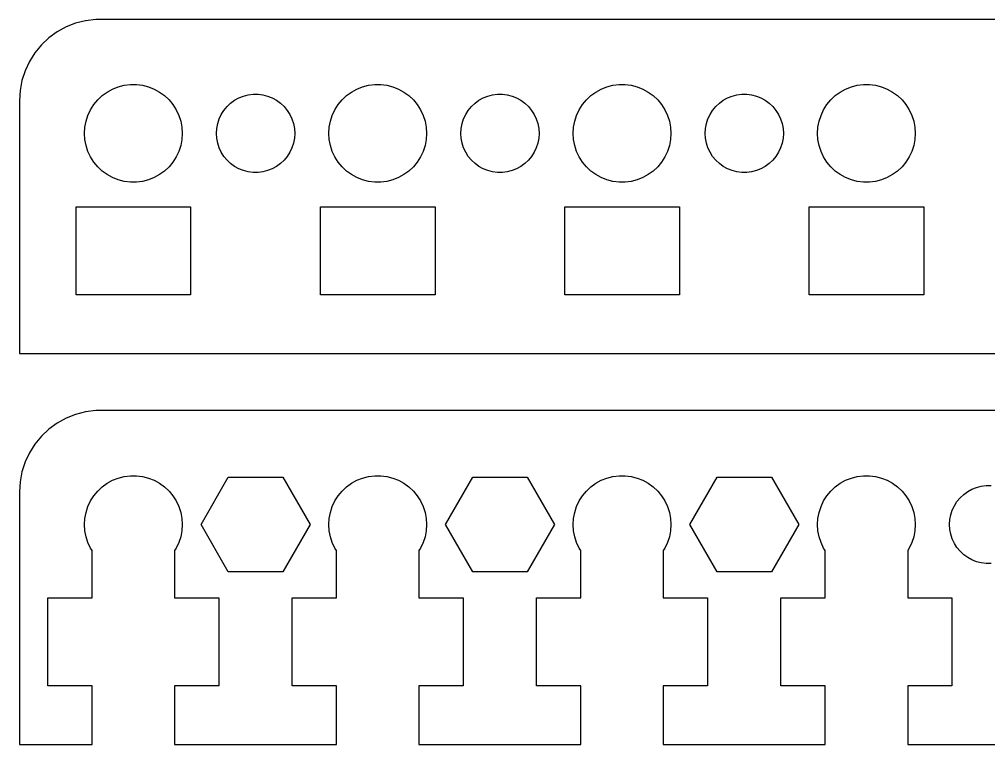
# Model space of a CAD drawing. Header units: metres. Extents: x -60 to 60, y 0 to 92.
# Drawn here: x -59.5 to 0, y 48 to 92.5 of the extents above; entities that cross this region are included whole.
import ezdxf

# ---------------------------------------------------------------- set-up
doc = ezdxf.new("R2010")
doc.units = ezdxf.units.M

msp = doc.modelspace()

# ---------------------------------------------------------------- linework, layer by layer
for p, q in [((-56.0451, 92.2553), (-56.6289, 92.0241)), ((-55.4369, 92.4114), (-56.0451, 92.2553)), ((-54.8139, 92.4901), (-55.4369, 92.4114)), ((54.8139, 92.4901), (-54.8139, 92.4901)), ((-57.1791, 91.7216), (-57.6871, 91.3526)), ((-56.6289, 92.0241), (-57.1791, 91.7216)), ((-57.6871, 91.3526), (-58.1448, 90.9227)), ((-58.1448, 90.9227), (-58.5451, 90.4389)), ((-58.8815, 89.9088), (-59.1489, 89.3406)), ((-58.5451, 90.4389), (-58.8815, 89.9088)), ((-59.1489, 89.3406), (-59.3429, 88.7434)), ((-59.3429, 88.7434), (-59.4606, 88.1267)), ((-59.4606, 88.1267), (-59.5, 87.5)), ((-54.1075, 88.033), (-53.7773, 88.2145)), ((-53.7773, 88.2145), (-53.427, 88.3532)), ((-53.427, 88.3532), (-53.0621, 88.4469)), ((-53.0621, 88.4469), (-52.6884, 88.4941)), ((-52.6884, 88.4941), (-52.3116, 88.4941)), ((-52.3116, 88.4941), (-51.9379, 88.4469)), ((-51.9379, 88.4469), (-51.5729, 88.3532)), ((-51.5729, 88.3532), (-51.2227, 88.2145)), ((-51.2227, 88.2145), (-50.8925, 88.033)), ((-39.1075, 88.033), (-38.7773, 88.2145)), ((-38.7773, 88.2145), (-38.427, 88.3532)), ((-38.427, 88.3532), (-38.0621, 88.4469)), ((-38.0621, 88.4469), (-37.6884, 88.4941)), ((-37.6884, 88.4941), (-37.3116, 88.4941)), ((-37.3116, 88.4941), (-36.9379, 88.4469)), ((-36.9379, 88.4469), (-36.5729, 88.3532)), ((-36.5729, 88.3532), (-36.2227, 88.2145)), ((-36.2227, 88.2145), (-35.8925, 88.033)), ((-24.1075, 88.033), (-23.7773, 88.2145)), ((-23.7773, 88.2145), (-23.427, 88.3532)), ((-23.427, 88.3532), (-23.0621, 88.4469)), ((-23.0621, 88.4469), (-22.6884, 88.4941)), ((-22.6884, 88.4941), (-22.3116, 88.4941)), ((-22.3116, 88.4941), (-21.9379, 88.4469)), ((-21.9379, 88.4469), (-21.5729, 88.3532)), ((-21.5729, 88.3532), (-21.2227, 88.2145)), ((-21.2227, 88.2145), (-20.8925, 88.033)), ((-9.10747, 88.033), (-8.77733, 88.2145)), ((-8.77733, 88.2145), (-8.42705, 88.3532)), ((-8.42705, 88.3532), (-8.06213, 88.4469)), ((-8.06213, 88.4469), (-7.68837, 88.4941)), ((-7.68837, 88.4941), (-7.31161, 88.4941)), ((-7.31161, 88.4941), (-6.93785, 88.4469)), ((-6.93785, 88.4469), (-6.57294, 88.3532)), ((-6.57294, 88.3532), (-6.22266, 88.2145)), ((-6.22266, 88.2145), (-5.89252, 88.033)), ((-59.5, 87.5), (-59.5, 72)), ((-54.927, 87.2634), (-54.6869, 87.5536)), ((-54.6869, 87.5536), (-54.4123, 87.8115)), ((-54.4123, 87.8115), (-54.1075, 88.033)), ((-50.8925, 88.033), (-50.5877, 87.8115)), ((-50.5877, 87.8115), (-50.3131, 87.5536)), ((-50.3131, 87.5536), (-50.0729, 87.2634)), ((-46.5298, 87.3492), (-46.286, 87.5264)), ((-46.286, 87.5264), (-46.0219, 87.6716)), ((-46.0219, 87.6716), (-45.7416, 87.7825)), ((-45.7416, 87.7825), (-45.4497, 87.8575)), ((-45.4497, 87.8575), (-45.1507, 87.8953)), ((-45.1507, 87.8953), (-44.8493, 87.8953)), ((-44.8493, 87.8953), (-44.5503, 87.8575)), ((-44.5503, 87.8575), (-44.2583, 87.7825)), ((-44.2583, 87.7825), (-43.9781, 87.6716)), ((-43.9781, 87.6716), (-43.714, 87.5264)), ((-43.714, 87.5264), (-43.4702, 87.3492)), ((-39.927, 87.2634), (-39.6869, 87.5536)), ((-39.6869, 87.5536), (-39.4123, 87.8115)), ((-39.4123, 87.8115), (-39.1075, 88.033)), ((-35.8925, 88.033), (-35.5877, 87.8115)), ((-35.5877, 87.8115), (-35.3131, 87.5536)), ((-35.3131, 87.5536), (-35.0729, 87.2634)), ((-31.5298, 87.3492), (-31.286, 87.5264)), ((-31.286, 87.5264), (-31.0219, 87.6716)), ((-31.0219, 87.6716), (-30.7416, 87.7825)), ((-30.7416, 87.7825), (-30.4497, 87.8575)), ((-30.4497, 87.8575), (-30.1507, 87.8953)), ((-30.1507, 87.8953), (-29.8493, 87.8953)), ((-29.8493, 87.8953), (-29.5503, 87.8575)), ((-29.5503, 87.8575), (-29.2583, 87.7825)), ((-29.2583, 87.7825), (-28.9781, 87.6716)), ((-28.9781, 87.6716), (-28.714, 87.5264)), ((-28.714, 87.5264), (-28.4702, 87.3492)), ((-24.927, 87.2634), (-24.6869, 87.5536)), ((-24.6869, 87.5536), (-24.4123, 87.8115)), ((-24.4123, 87.8115), (-24.1075, 88.033)), ((-20.8925, 88.033), (-20.5877, 87.8115)), ((-20.5877, 87.8115), (-20.3131, 87.5536)), ((-20.3131, 87.5536), (-20.0729, 87.2634)), ((-16.5298, 87.3492), (-16.286, 87.5264)), ((-16.286, 87.5264), (-16.0219, 87.6716)), ((-16.0219, 87.6716), (-15.7416, 87.7825)), ((-15.7416, 87.7825), (-15.4497, 87.8575)), ((-15.4497, 87.8575), (-15.1507, 87.8953)), ((-15.1507, 87.8953), (-14.8493, 87.8953)), ((-14.8493, 87.8953), (-14.5503, 87.8575)), ((-14.5503, 87.8575), (-14.2583, 87.7825)), ((-14.2583, 87.7825), (-13.9781, 87.6716)), ((-13.9781, 87.6716), (-13.714, 87.5264)), ((-13.714, 87.5264), (-13.4702, 87.3492)), ((-9.92705, 87.2634), (-9.6869, 87.5536)), ((-9.6869, 87.5536), (-9.41226, 87.8115)), ((-9.41226, 87.8115), (-9.10747, 88.033)), ((-5.89252, 88.033), (-5.58772, 87.8115)), ((-5.58772, 87.8115), (-5.31308, 87.5536)), ((-5.31308, 87.5536), (-5.07294, 87.2634)), ((-55.2893, 86.6044), (-55.1289, 86.9453)), ((-55.1289, 86.9453), (-54.927, 87.2634)), ((-50.0729, 87.2634), (-49.8711, 86.9453)), ((-49.8711, 86.9453), (-49.7107, 86.6044)), ((-47.1031, 86.6562), (-46.9416, 86.9107)), ((-46.9416, 86.9107), (-46.7495, 87.1429)), ((-46.7495, 87.1429), (-46.5298, 87.3492)), ((-43.4702, 87.3492), (-43.2505, 87.1429)), ((-43.2505, 87.1429), (-43.0583, 86.9107)), ((-43.0583, 86.9107), (-42.8969, 86.6562)), ((-40.2893, 86.6044), (-40.1289, 86.9453)), ((-40.1289, 86.9453), (-39.927, 87.2634)), ((-35.0729, 87.2634), (-34.8711, 86.9453)), ((-34.8711, 86.9453), (-34.7107, 86.6044)), ((-32.1031, 86.6562), (-31.9416, 86.9107)), ((-31.9416, 86.9107), (-31.7495, 87.1429)), ((-31.7495, 87.1429), (-31.5298, 87.3492)), ((-28.4702, 87.3492), (-28.2505, 87.1429)), ((-28.2505, 87.1429), (-28.0583, 86.9107)), ((-28.0583, 86.9107), (-27.8969, 86.6562)), ((-25.2893, 86.6044), (-25.1289, 86.9453)), ((-25.1289, 86.9453), (-24.927, 87.2634)), ((-20.0729, 87.2634), (-19.8711, 86.9453)), ((-19.8711, 86.9453), (-19.7107, 86.6044)), ((-17.1031, 86.6562), (-16.9416, 86.9107)), ((-16.9416, 86.9107), (-16.7495, 87.1429)), ((-16.7495, 87.1429), (-16.5298, 87.3492)), ((-13.4702, 87.3492), (-13.2505, 87.1429)), ((-13.2505, 87.1429), (-13.0583, 86.9107)), ((-13.0583, 86.9107), (-12.8969, 86.6562)), ((-10.2893, 86.6044), (-10.1289, 86.9453)), ((-10.1289, 86.9453), (-9.92705, 87.2634)), ((-5.07294, 87.2634), (-4.87108, 86.9453)), ((-4.87108, 86.9453), (-4.71066, 86.6044)), ((-55.4057, 86.2461), (-55.2893, 86.6044)), ((-49.7107, 86.6044), (-49.5942, 86.2461)), ((-47.3246, 86.0968), (-47.2315, 86.3835)), ((-47.2315, 86.3835), (-47.1031, 86.6562)), ((-42.8969, 86.6562), (-42.7685, 86.3835)), ((-42.7685, 86.3835), (-42.6754, 86.0968)), ((-40.4057, 86.2461), (-40.2893, 86.6044)), ((-34.7107, 86.6044), (-34.5942, 86.2461)), ((-32.3246, 86.0968), (-32.2315, 86.3835)), ((-32.2315, 86.3835), (-32.1031, 86.6562)), ((-27.8969, 86.6562), (-27.7685, 86.3835)), ((-27.7685, 86.3835), (-27.6754, 86.0968)), ((-25.4057, 86.2461), (-25.2893, 86.6044)), ((-19.7107, 86.6044), (-19.5942, 86.2461)), ((-17.3246, 86.0968), (-17.2315, 86.3835)), ((-17.2315, 86.3835), (-17.1031, 86.6562)), ((-12.8969, 86.6562), (-12.7685, 86.3835)), ((-12.7685, 86.3835), (-12.6754, 86.0968)), ((-10.4057, 86.2461), (-10.2893, 86.6044)), ((-4.71066, 86.6044), (-4.59424, 86.2461)), ((-55.5, 85.5), (-55.4763, 85.876)), ((-55.4763, 85.876), (-55.4057, 86.2461)), ((-49.5942, 86.2461), (-49.5237, 85.876)), ((-49.5237, 85.876), (-49.5, 85.5)), ((-47.4, 85.5), (-47.3811, 85.8008)), ((-47.3811, 85.8008), (-47.3246, 86.0968)), ((-42.6754, 86.0968), (-42.6189, 85.8008)), ((-42.6189, 85.8008), (-42.6, 85.5)), ((-40.5, 85.5), (-40.4763, 85.876)), ((-40.4763, 85.876), (-40.4057, 86.2461)), ((-34.5942, 86.2461), (-34.5237, 85.876)), ((-34.5237, 85.876), (-34.5, 85.5)), ((-32.4, 85.5), (-32.3811, 85.8008)), ((-32.3811, 85.8008), (-32.3246, 86.0968)), ((-27.6754, 86.0968), (-27.6189, 85.8008)), ((-27.6189, 85.8008), (-27.6, 85.5)), ((-25.5, 85.5), (-25.4763, 85.876)), ((-25.4763, 85.876), (-25.4057, 86.2461)), ((-19.5942, 86.2461), (-19.5237, 85.876)), ((-19.5237, 85.876), (-19.5, 85.5)), ((-17.4, 85.5), (-17.3811, 85.8008)), ((-17.3811, 85.8008), (-17.3246, 86.0968)), ((-12.6754, 86.0968), (-12.6189, 85.8008)), ((-12.6189, 85.8008), (-12.6, 85.5)), ((-10.5, 85.5), (-10.4763, 85.876)), ((-10.4763, 85.876), (-10.4057, 86.2461)), ((-4.59424, 86.2461), (-4.52365, 85.876)), ((-4.52365, 85.876), (-4.5, 85.5)), ((-55.4763, 85.124), (-55.5, 85.5)), ((-55.4057, 84.7539), (-55.4763, 85.124)), ((-49.5237, 85.124), (-49.5942, 84.7539)), ((-49.5, 85.5), (-49.5237, 85.124)), ((-47.3811, 85.1992), (-47.4, 85.5)), ((-47.3246, 84.9031), (-47.3811, 85.1992)), ((-42.6189, 85.1992), (-42.6754, 84.9031)), ((-42.6, 85.5), (-42.6189, 85.1992)), ((-40.4763, 85.124), (-40.5, 85.5)), ((-40.4057, 84.7539), (-40.4763, 85.124)), ((-34.5237, 85.124), (-34.5942, 84.7539)), ((-34.5, 85.5), (-34.5237, 85.124)), ((-32.3811, 85.1992), (-32.4, 85.5)), ((-32.3246, 84.9031), (-32.3811, 85.1992)), ((-27.6189, 85.1992), (-27.6754, 84.9031)), ((-27.6, 85.5), (-27.6189, 85.1992)), ((-25.4763, 85.124), (-25.5, 85.5)), ((-25.4057, 84.7539), (-25.4763, 85.124)), ((-19.5237, 85.124), (-19.5942, 84.7539)), ((-19.5, 85.5), (-19.5237, 85.124)), ((-17.3811, 85.1992), (-17.4, 85.5)), ((-17.3246, 84.9031), (-17.3811, 85.1992)), ((-12.6189, 85.1992), (-12.6754, 84.9031)), ((-12.6, 85.5), (-12.6189, 85.1992)), ((-10.4763, 85.124), (-10.5, 85.5)), ((-10.4057, 84.7539), (-10.4763, 85.124)), ((-4.52365, 85.124), (-4.59424, 84.7539)), ((-4.5, 85.5), (-4.52365, 85.124)), ((-55.2893, 84.3956), (-55.4057, 84.7539)), ((-49.5942, 84.7539), (-49.7107, 84.3956)), ((-47.2315, 84.6165), (-47.3246, 84.9031)), ((-47.1031, 84.3438), (-47.2315, 84.6165)), ((-42.7685, 84.6165), (-42.8969, 84.3438)), ((-42.6754, 84.9031), (-42.7685, 84.6165)), ((-40.2893, 84.3956), (-40.4057, 84.7539)), ((-34.5942, 84.7539), (-34.7107, 84.3956)), ((-32.2315, 84.6165), (-32.3246, 84.9031)), ((-32.1031, 84.3438), (-32.2315, 84.6165)), ((-27.7685, 84.6165), (-27.8969, 84.3438)), ((-27.6754, 84.9031), (-27.7685, 84.6165)), ((-25.2893, 84.3956), (-25.4057, 84.7539)), ((-19.5942, 84.7539), (-19.7107, 84.3956)), ((-17.2315, 84.6165), (-17.3246, 84.9031)), ((-17.1031, 84.3438), (-17.2315, 84.6165)), ((-12.7685, 84.6165), (-12.8969, 84.3438)), ((-12.6754, 84.9031), (-12.7685, 84.6165)), ((-10.2893, 84.3956), (-10.4057, 84.7539)), ((-4.59424, 84.7539), (-4.71066, 84.3956)), ((-55.1289, 84.0547), (-55.2893, 84.3956)), ((-54.927, 83.7366), (-55.1289, 84.0547)), ((-49.8711, 84.0547), (-50.0729, 83.7366)), ((-49.7107, 84.3956), (-49.8711, 84.0547)), ((-46.9416, 84.0893), (-47.1031, 84.3438)), ((-46.7495, 83.8571), (-46.9416, 84.0893)), ((-43.0583, 84.0893), (-43.2505, 83.8571)), ((-42.8969, 84.3438), (-43.0583, 84.0893)), ((-40.1289, 84.0547), (-40.2893, 84.3956)), ((-39.927, 83.7366), (-40.1289, 84.0547)), ((-34.8711, 84.0547), (-35.0729, 83.7366)), ((-34.7107, 84.3956), (-34.8711, 84.0547)), ((-31.9416, 84.0893), (-32.1031, 84.3438)), ((-31.7495, 83.8571), (-31.9416, 84.0893)), ((-28.0583, 84.0893), (-28.2505, 83.8571)), ((-27.8969, 84.3438), (-28.0583, 84.0893)), ((-25.1289, 84.0547), (-25.2893, 84.3956)), ((-24.927, 83.7366), (-25.1289, 84.0547)), ((-19.8711, 84.0547), (-20.0729, 83.7366)), ((-19.7107, 84.3956), (-19.8711, 84.0547)), ((-16.9416, 84.0893), (-17.1031, 84.3438)), ((-16.7495, 83.8571), (-16.9416, 84.0893)), ((-13.0583, 84.0893), (-13.2505, 83.8571)), ((-12.8969, 84.3438), (-13.0583, 84.0893)), ((-10.1289, 84.0547), (-10.2893, 84.3956)), ((-9.92705, 83.7366), (-10.1289, 84.0547)), ((-4.87108, 84.0547), (-5.07294, 83.7366)), ((-4.71066, 84.3956), (-4.87108, 84.0547)), ((-54.6869, 83.4464), (-54.927, 83.7366)), ((-54.4123, 83.1884), (-54.6869, 83.4464)), ((-50.3131, 83.4464), (-50.5877, 83.1884)), ((-50.0729, 83.7366), (-50.3131, 83.4464)), ((-46.5298, 83.6508), (-46.7495, 83.8571)), ((-46.286, 83.4736), (-46.5298, 83.6508)), ((-46.0219, 83.3284), (-46.286, 83.4736)), ((-45.7416, 83.2175), (-46.0219, 83.3284)), ((-43.9781, 83.3284), (-44.2583, 83.2175)), ((-43.714, 83.4736), (-43.9781, 83.3284)), ((-43.4702, 83.6508), (-43.714, 83.4736)), ((-43.2505, 83.8571), (-43.4702, 83.6508)), ((-39.6869, 83.4464), (-39.927, 83.7366)), ((-39.4123, 83.1884), (-39.6869, 83.4464)), ((-35.3131, 83.4464), (-35.5877, 83.1884)), ((-35.0729, 83.7366), (-35.3131, 83.4464)), ((-31.5298, 83.6508), (-31.7495, 83.8571)), ((-31.286, 83.4736), (-31.5298, 83.6508)), ((-31.0219, 83.3284), (-31.286, 83.4736)), ((-30.7416, 83.2175), (-31.0219, 83.3284)), ((-28.9781, 83.3284), (-29.2583, 83.2175)), ((-28.714, 83.4736), (-28.9781, 83.3284)), ((-28.4702, 83.6508), (-28.714, 83.4736)), ((-28.2505, 83.8571), (-28.4702, 83.6508)), ((-24.6869, 83.4464), (-24.927, 83.7366)), ((-24.4123, 83.1884), (-24.6869, 83.4464)), ((-20.3131, 83.4464), (-20.5877, 83.1884)), ((-20.0729, 83.7366), (-20.3131, 83.4464)), ((-16.5298, 83.6508), (-16.7495, 83.8571)), ((-16.286, 83.4736), (-16.5298, 83.6508)), ((-16.0219, 83.3284), (-16.286, 83.4736)), ((-15.7416, 83.2175), (-16.0219, 83.3284)), ((-13.9781, 83.3284), (-14.2583, 83.2175)), ((-13.714, 83.4736), (-13.9781, 83.3284)), ((-13.4702, 83.6508), (-13.714, 83.4736)), ((-13.2505, 83.8571), (-13.4702, 83.6508)), ((-9.6869, 83.4464), (-9.92705, 83.7366)), ((-9.41226, 83.1884), (-9.6869, 83.4464)), ((-5.31308, 83.4464), (-5.58772, 83.1884)), ((-5.07294, 83.7366), (-5.31308, 83.4464)), ((-54.1075, 82.967), (-54.4123, 83.1884)), ((-53.7773, 82.7855), (-54.1075, 82.967)), ((-53.427, 82.6468), (-53.7773, 82.7855)), ((-51.2227, 82.7855), (-51.5729, 82.6468)), ((-50.8925, 82.967), (-51.2227, 82.7855)), ((-50.5877, 83.1884), (-50.8925, 82.967)), ((-45.4497, 83.1425), (-45.7416, 83.2175)), ((-45.1507, 83.1047), (-45.4497, 83.1425)), ((-44.8493, 83.1047), (-45.1507, 83.1047)), ((-44.5503, 83.1425), (-44.8493, 83.1047)), ((-44.2583, 83.2175), (-44.5503, 83.1425)), ((-39.1075, 82.967), (-39.4123, 83.1884)), ((-38.7773, 82.7855), (-39.1075, 82.967)), ((-38.427, 82.6468), (-38.7773, 82.7855)), ((-36.2227, 82.7855), (-36.5729, 82.6468)), ((-35.8925, 82.967), (-36.2227, 82.7855)), ((-35.5877, 83.1884), (-35.8925, 82.967)), ((-30.4497, 83.1425), (-30.7416, 83.2175)), ((-30.1507, 83.1047), (-30.4497, 83.1425)), ((-29.8493, 83.1047), (-30.1507, 83.1047)), ((-29.5503, 83.1425), (-29.8493, 83.1047)), ((-29.2583, 83.2175), (-29.5503, 83.1425)), ((-24.1075, 82.967), (-24.4123, 83.1884)), ((-23.7773, 82.7855), (-24.1075, 82.967)), ((-23.427, 82.6468), (-23.7773, 82.7855)), ((-21.2227, 82.7855), (-21.5729, 82.6468)), ((-20.8925, 82.967), (-21.2227, 82.7855)), ((-20.5877, 83.1884), (-20.8925, 82.967)), ((-15.4497, 83.1425), (-15.7416, 83.2175)), ((-15.1507, 83.1047), (-15.4497, 83.1425)), ((-14.8493, 83.1047), (-15.1507, 83.1047)), ((-14.5503, 83.1425), (-14.8493, 83.1047)), ((-14.2583, 83.2175), (-14.5503, 83.1425)), ((-9.10747, 82.967), (-9.41226, 83.1884)), ((-8.77733, 82.7855), (-9.10747, 82.967)), ((-8.42705, 82.6468), (-8.77733, 82.7855)), ((-6.22266, 82.7855), (-6.57294, 82.6468)), ((-5.89252, 82.967), (-6.22266, 82.7855)), ((-5.58772, 83.1884), (-5.89252, 82.967)), ((-53.0621, 82.5531), (-53.427, 82.6468)), ((-52.6884, 82.5059), (-53.0621, 82.5531)), ((-52.3116, 82.5059), (-52.6884, 82.5059)), ((-51.9379, 82.5531), (-52.3116, 82.5059)), ((-51.5729, 82.6468), (-51.9379, 82.5531)), ((-38.0621, 82.5531), (-38.427, 82.6468)), ((-37.6884, 82.5059), (-38.0621, 82.5531)), ((-37.3116, 82.5059), (-37.6884, 82.5059)), ((-36.9379, 82.5531), (-37.3116, 82.5059)), ((-36.5729, 82.6468), (-36.9379, 82.5531)), ((-23.0621, 82.5531), (-23.427, 82.6468)), ((-22.6884, 82.5059), (-23.0621, 82.5531)), ((-22.3116, 82.5059), (-22.6884, 82.5059)), ((-21.9379, 82.5531), (-22.3116, 82.5059)), ((-21.5729, 82.6468), (-21.9379, 82.5531)), ((-8.06213, 82.5531), (-8.42705, 82.6468)), ((-7.68837, 82.5059), (-8.06213, 82.5531)), ((-7.31161, 82.5059), (-7.68837, 82.5059)), ((-6.93785, 82.5531), (-7.31161, 82.5059)), ((-6.57294, 82.6468), (-6.93785, 82.5531)), ((-56.0142, 75.6), (-56.0142, 81)), ((-56.0142, 81), (-48.9858, 81)), ((-48.9858, 81), (-48.9858, 75.6)), ((-41.0142, 75.6), (-41.0142, 81)), ((-41.0142, 81), (-33.9858, 81)), ((-33.9858, 81), (-33.9858, 75.6)), ((-26.0142, 75.6), (-26.0142, 81)), ((-26.0142, 81), (-18.9858, 81)), ((-18.9858, 81), (-18.9858, 75.6)), ((-11.0142, 75.6), (-11.0142, 81)), ((-11.0142, 81), (-3.98581, 81)), ((-3.98581, 81), (-3.98581, 75.6)), ((-48.9858, 75.6), (-56.0142, 75.6)), ((-33.9858, 75.6), (-41.0142, 75.6)), ((-18.9858, 75.6), (-26.0142, 75.6)), ((-3.98581, 75.6), (-11.0142, 75.6)), ((-59.5, 72), (59.5, 72)), ((-54.8139, 68.4901), (-55.4369, 68.4114)), ((54.8139, 68.4901), (-54.8139, 68.4901)), ((-56.6289, 68.0241), (-57.1791, 67.7216)), ((-56.0451, 68.2553), (-56.6289, 68.0241)), ((-55.4369, 68.4114), (-56.0451, 68.2553)), ((-57.6871, 67.3526), (-58.1448, 66.9227)), ((-57.1791, 67.7216), (-57.6871, 67.3526)), ((-58.1448, 66.9227), (-58.5451, 66.4389)), ((-58.5451, 66.4389), (-58.8815, 65.9088)), ((-58.8815, 65.9088), (-59.1489, 65.3406)), ((-59.1489, 65.3406), (-59.3429, 64.7434)), ((-59.3429, 64.7434), (-59.4606, 64.1267)), ((-53.7773, 64.2145), (-53.427, 64.3532)), ((-53.427, 64.3532), (-53.0621, 64.4469)), ((-53.0621, 64.4469), (-52.6884, 64.4941)), ((-52.6884, 64.4941), (-52.3116, 64.4941)), ((-52.3116, 64.4941), (-51.9379, 64.4469)), ((-51.9379, 64.4469), (-51.5729, 64.3532)), ((-51.5729, 64.3532), (-51.2227, 64.2145)), ((-48.3466, 61.5), (-46.6733, 64.3982)), ((-46.6733, 64.3982), (-43.3267, 64.3982)), ((-43.3267, 64.3982), (-41.6534, 61.5)), ((-38.7773, 64.2145), (-38.427, 64.3532)), ((-38.427, 64.3532), (-38.0621, 64.4469)), ((-38.0621, 64.4469), (-37.6884, 64.4941)), ((-37.6884, 64.4941), (-37.3116, 64.4941)), ((-37.3116, 64.4941), (-36.9379, 64.4469)), ((-36.9379, 64.4469), (-36.5729, 64.3532)), ((-36.5729, 64.3532), (-36.2227, 64.2145)), ((-33.3466, 61.5), (-31.6733, 64.3982)), ((-31.6733, 64.3982), (-28.3267, 64.3982)), ((-28.3267, 64.3982), (-26.6534, 61.5)), ((-23.7773, 64.2145), (-23.427, 64.3532)), ((-23.427, 64.3532), (-23.0621, 64.4469)), ((-23.0621, 64.4469), (-22.6884, 64.4941)), ((-22.6884, 64.4941), (-22.3116, 64.4941)), ((-22.3116, 64.4941), (-21.9379, 64.4469)), ((-21.9379, 64.4469), (-21.5729, 64.3532)), ((-21.5729, 64.3532), (-21.2227, 64.2145)), ((-18.3466, 61.5), (-16.6733, 64.3982)), ((-16.6733, 64.3982), (-13.3267, 64.3982)), ((-13.3267, 64.3982), (-11.6534, 61.5)), ((-8.77733, 64.2145), (-8.42705, 64.3532)), ((-8.42705, 64.3532), (-8.06213, 64.4469)), ((-8.06213, 64.4469), (-7.68837, 64.4941)), ((-7.68837, 64.4941), (-7.31161, 64.4941)), ((-7.31161, 64.4941), (-6.93785, 64.4469)), ((-6.93785, 64.4469), (-6.57294, 64.3532)), ((-6.57294, 64.3532), (-6.22266, 64.2145)), ((-59.4606, 64.1267), (-59.5, 63.5)), ((-54.6869, 63.5536), (-54.4123, 63.8115)), ((-54.4123, 63.8115), (-54.1075, 64.033)), ((-54.1075, 64.033), (-53.7773, 64.2145)), ((-51.2227, 64.2145), (-50.8925, 64.033)), ((-50.8925, 64.033), (-50.5877, 63.8115)), ((-50.5877, 63.8115), (-50.3131, 63.5536)), ((-39.6869, 63.5536), (-39.4123, 63.8115)), ((-39.4123, 63.8115), (-39.1075, 64.033)), ((-39.1075, 64.033), (-38.7773, 64.2145)), ((-36.2227, 64.2145), (-35.8925, 64.033)), ((-35.8925, 64.033), (-35.5877, 63.8115)), ((-35.5877, 63.8115), (-35.3131, 63.5536)), ((-24.6869, 63.5536), (-24.4123, 63.8115)), ((-24.4123, 63.8115), (-24.1075, 64.033)), ((-24.1075, 64.033), (-23.7773, 64.2145)), ((-21.2227, 64.2145), (-20.8925, 64.033)), ((-20.8925, 64.033), (-20.5877, 63.8115)), ((-20.5877, 63.8115), (-20.3131, 63.5536)), ((-9.6869, 63.5536), (-9.41226, 63.8115)), ((-9.41226, 63.8115), (-9.10747, 64.033)), ((-9.10747, 64.033), (-8.77733, 64.2145)), ((-6.22266, 64.2145), (-5.89252, 64.033)), ((-5.89252, 64.033), (-5.58772, 63.8115)), ((-5.58772, 63.8115), (-5.31308, 63.5536)), ((-1.28598, 63.5264), (-1.02187, 63.6716)), ((-1.02187, 63.6716), (-0.74164, 63.7825)), ((-0.74164, 63.7825), (-0.44971, 63.8575)), ((-0.44971, 63.8575), (-0.1507, 63.8953)), ((-0.1507, 63.8953), (0.1507, 63.8953)), ((-59.5, 63.5), (-59.5, 48)), ((-55.1289, 62.9453), (-54.927, 63.2634)), ((-54.927, 63.2634), (-54.6869, 63.5536)), ((-50.3131, 63.5536), (-50.0729, 63.2634)), ((-50.0729, 63.2634), (-49.8711, 62.9453)), ((-40.1289, 62.9453), (-39.927, 63.2634)), ((-39.927, 63.2634), (-39.6869, 63.5536)), ((-35.3131, 63.5536), (-35.0729, 63.2634)), ((-35.0729, 63.2634), (-34.8711, 62.9453)), ((-25.1289, 62.9453), (-24.927, 63.2634)), ((-24.927, 63.2634), (-24.6869, 63.5536)), ((-20.3131, 63.5536), (-20.0729, 63.2634)), ((-20.0729, 63.2634), (-19.8711, 62.9453)), ((-10.1289, 62.9453), (-9.92705, 63.2634)), ((-9.92705, 63.2634), (-9.6869, 63.5536)), ((-5.31308, 63.5536), (-5.07294, 63.2634)), ((-5.07294, 63.2634), (-4.87108, 62.9453)), ((-1.94164, 62.9107), (-1.74951, 63.1429)), ((-1.74951, 63.1429), (-1.52982, 63.3492)), ((-1.52982, 63.3492), (-1.28598, 63.5264)), ((-55.4057, 62.2461), (-55.2893, 62.6044)), ((-55.2893, 62.6044), (-55.1289, 62.9453)), ((-49.8711, 62.9453), (-49.7107, 62.6044)), ((-49.7107, 62.6044), (-49.5942, 62.2461)), ((-40.4057, 62.2461), (-40.2893, 62.6044)), ((-40.2893, 62.6044), (-40.1289, 62.9453)), ((-34.8711, 62.9453), (-34.7107, 62.6044)), ((-34.7107, 62.6044), (-34.5942, 62.2461)), ((-25.4057, 62.2461), (-25.2893, 62.6044)), ((-25.2893, 62.6044), (-25.1289, 62.9453)), ((-19.8711, 62.9453), (-19.7107, 62.6044)), ((-19.7107, 62.6044), (-19.5942, 62.2461)), ((-10.4057, 62.2461), (-10.2893, 62.6044)), ((-10.2893, 62.6044), (-10.1289, 62.9453)), ((-4.87108, 62.9453), (-4.71066, 62.6044)), ((-4.71066, 62.6044), (-4.59424, 62.2461)), ((-2.23146, 62.3835), (-2.10313, 62.6562)), ((-2.10313, 62.6562), (-1.94164, 62.9107)), ((-55.4763, 61.876), (-55.4057, 62.2461)), ((-49.5942, 62.2461), (-49.5237, 61.876)), ((-40.4763, 61.876), (-40.4057, 62.2461)), ((-34.5942, 62.2461), (-34.5237, 61.876)), ((-25.4763, 61.876), (-25.4057, 62.2461)), ((-19.5942, 62.2461), (-19.5237, 61.876)), ((-10.4763, 61.876), (-10.4057, 62.2461)), ((-4.59424, 62.2461), (-4.52365, 61.876)), ((-2.38107, 61.8008), (-2.32458, 62.0968)), ((-2.32458, 62.0968), (-2.23146, 62.3835)), ((-55.5, 61.5), (-55.4763, 61.876)), ((-55.4763, 61.124), (-55.5, 61.5)), ((-49.5237, 61.876), (-49.5, 61.5)), ((-49.5, 61.5), (-49.5237, 61.124)), ((-46.6733, 58.6018), (-48.3466, 61.5)), ((-41.6534, 61.5), (-43.3267, 58.6018)), ((-40.5, 61.5), (-40.4763, 61.876)), ((-40.4763, 61.124), (-40.5, 61.5)), ((-34.5237, 61.876), (-34.5, 61.5)), ((-34.5, 61.5), (-34.5237, 61.124)), ((-31.6733, 58.6018), (-33.3466, 61.5)), ((-26.6534, 61.5), (-28.3267, 58.6018)), ((-25.5, 61.5), (-25.4763, 61.876)), ((-25.4763, 61.124), (-25.5, 61.5)), ((-19.5237, 61.876), (-19.5, 61.5)), ((-19.5, 61.5), (-19.5237, 61.124)), ((-16.6733, 58.6018), (-18.3466, 61.5)), ((-11.6534, 61.5), (-13.3267, 58.6018)), ((-10.5, 61.5), (-10.4763, 61.876)), ((-10.4763, 61.124), (-10.5, 61.5)), ((-4.52365, 61.876), (-4.5, 61.5)), ((-4.5, 61.5), (-4.52365, 61.124)), ((-2.39999, 61.5), (-2.38107, 61.8008)), ((-2.38107, 61.1992), (-2.39999, 61.5)), ((-55.4057, 60.7539), (-55.4763, 61.124)), ((-55.2893, 60.3956), (-55.4057, 60.7539)), ((-49.5942, 60.7539), (-49.7107, 60.3956)), ((-49.5237, 61.124), (-49.5942, 60.7539)), ((-40.4057, 60.7539), (-40.4763, 61.124)), ((-40.2893, 60.3956), (-40.4057, 60.7539)), ((-34.5942, 60.7539), (-34.7107, 60.3956)), ((-34.5237, 61.124), (-34.5942, 60.7539)), ((-25.4057, 60.7539), (-25.4763, 61.124)), ((-25.2893, 60.3956), (-25.4057, 60.7539)), ((-19.5942, 60.7539), (-19.7107, 60.3956)), ((-19.5237, 61.124), (-19.5942, 60.7539)), ((-10.4057, 60.7539), (-10.4763, 61.124)), ((-10.2893, 60.3956), (-10.4057, 60.7539)), ((-4.59424, 60.7539), (-4.71066, 60.3956)), ((-4.52365, 61.124), (-4.59424, 60.7539)), ((-2.32458, 60.9031), (-2.38107, 61.1992)), ((-2.23146, 60.6165), (-2.32458, 60.9031)), ((-55.1289, 60.0547), (-55.2893, 60.3956)), ((-49.7107, 60.3956), (-49.8711, 60.0547)), ((-40.1289, 60.0547), (-40.2893, 60.3956)), ((-34.7107, 60.3956), (-34.8711, 60.0547)), ((-25.1289, 60.0547), (-25.2893, 60.3956)), ((-19.7107, 60.3956), (-19.8711, 60.0547)), ((-10.1289, 60.0547), (-10.2893, 60.3956)), ((-4.71066, 60.3956), (-4.87108, 60.0547)), ((-2.10313, 60.3438), (-2.23146, 60.6165)), ((-1.94164, 60.0893), (-2.10313, 60.3438)), ((-55.0307, 59.9), (-55.1289, 60.0547)), ((-55.0307, 57), (-55.0307, 59.9)), ((-49.8711, 60.0547), (-49.9693, 59.9)), ((-49.9693, 59.9), (-49.9693, 57)), ((-40.0307, 59.9), (-40.1289, 60.0547)), ((-40.0307, 57), (-40.0307, 59.9)), ((-34.8711, 60.0547), (-34.9693, 59.9)), ((-34.9693, 59.9), (-34.9693, 57)), ((-25.0307, 59.9), (-25.1289, 60.0547)), ((-25.0307, 57), (-25.0307, 59.9)), ((-19.8711, 60.0547), (-19.9693, 59.9)), ((-19.9693, 59.9), (-19.9693, 57)), ((-10.0307, 59.9), (-10.1289, 60.0547)), ((-10.0307, 57), (-10.0307, 59.9)), ((-4.87108, 60.0547), (-4.96927, 59.9)), ((-4.96927, 59.9), (-4.96927, 57)), ((-1.74951, 59.8571), (-1.94164, 60.0893)), ((-1.52982, 59.6508), (-1.74951, 59.8571)), ((-1.28598, 59.4736), (-1.52982, 59.6508)), ((-1.02187, 59.3284), (-1.28598, 59.4736)), ((-0.74164, 59.2175), (-1.02187, 59.3284)), ((-0.44971, 59.1425), (-0.74164, 59.2175)), ((-0.1507, 59.1047), (-0.44971, 59.1425)), ((0.1507, 59.1047), (-0.1507, 59.1047)), ((-43.3267, 58.6018), (-46.6733, 58.6018)), ((-28.3267, 58.6018), (-31.6733, 58.6018)), ((-13.3267, 58.6018), (-16.6733, 58.6018)), ((-57.7462, 51.6), (-57.7462, 57)), ((-57.7462, 57), (-55.0307, 57)), ((-49.9693, 57), (-47.2538, 57)), ((-47.2538, 57), (-47.2538, 51.6)), ((-42.7462, 51.6), (-42.7462, 57)), ((-42.7462, 57), (-40.0307, 57)), ((-34.9693, 57), (-32.2538, 57)), ((-32.2538, 57), (-32.2538, 51.6)), ((-27.7462, 51.6), (-27.7462, 57)), ((-27.7462, 57), (-25.0307, 57)), ((-19.9693, 57), (-17.2538, 57)), ((-17.2538, 57), (-17.2538, 51.6)), ((-12.7462, 51.6), (-12.7462, 57)), ((-12.7462, 57), (-10.0307, 57)), ((-4.96927, 57), (-2.25375, 57)), ((-2.25375, 57), (-2.25375, 51.6)), ((-55.0307, 51.6), (-57.7462, 51.6)), ((-55.0307, 48), (-55.0307, 51.6)), ((-47.2538, 51.6), (-49.9693, 51.6)), ((-49.9693, 51.6), (-49.9693, 48)), ((-40.0307, 51.6), (-42.7462, 51.6)), ((-40.0307, 48), (-40.0307, 51.6)), ((-32.2538, 51.6), (-34.9693, 51.6)), ((-34.9693, 51.6), (-34.9693, 48)), ((-25.0307, 51.6), (-27.7462, 51.6)), ((-25.0307, 48), (-25.0307, 51.6)), ((-17.2538, 51.6), (-19.9693, 51.6)), ((-19.9693, 51.6), (-19.9693, 48)), ((-10.0307, 51.6), (-12.7462, 51.6)), ((-10.0307, 48), (-10.0307, 51.6)), ((-2.25375, 51.6), (-4.96927, 51.6)), ((-4.96927, 51.6), (-4.96927, 48)), ((-59.5, 48), (-55.0307, 48)), ((-49.9693, 48), (-40.0307, 48)), ((-34.9693, 48), (-25.0307, 48)), ((-19.9693, 48), (-10.0307, 48)), ((-4.96927, 48), (4.96927, 48))]:
    msp.add_line(p, q)

doc.saveas('drawing.dxf')
